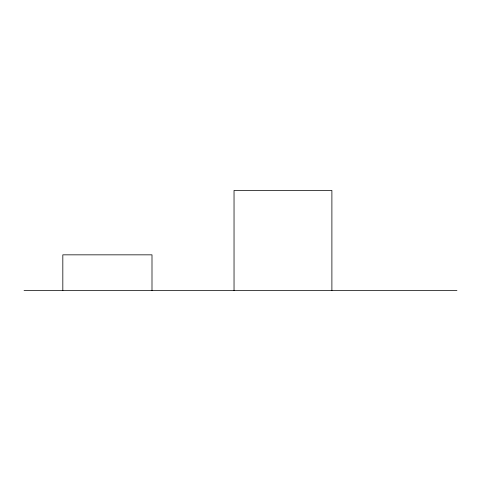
<?xml version="1.0" encoding="UTF-8"?>
<svg xmlns="http://www.w3.org/2000/svg" width="481" height="481" viewBox="0 0 481 481"><rect width="100%" height="100%" fill="white"/><g stroke="black" fill="none" stroke-linecap="round" stroke-linejoin="round"><path stroke-width="0.72" d="M24.05 290.554L456.95 290.554M331.89 290.554L331.89 190.446L234.037 190.446L234.037 290.554M151.996 290.554L151.996 254.84L62.825 254.84L62.825 290.554"/></g></svg>
